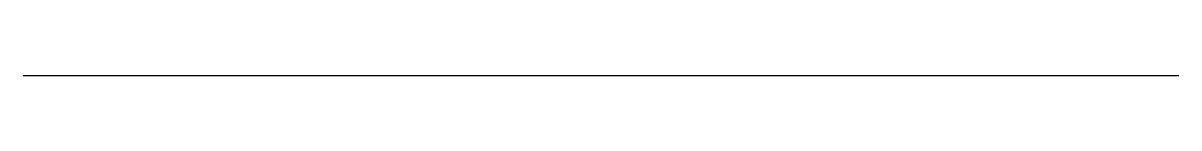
# Model space of a CAD drawing. Header units: metres. Extents: x -52 to -12, y 0 to 0.
import ezdxf

# ---------------------------------------------------------------- set-up
doc = ezdxf.new("R2010")
doc.units = ezdxf.units.M

msp = doc.modelspace()

# ---------------------------------------------------------------- linework, layer by layer
msp.add_line((-52, 0), (-12, 0))

doc.saveas('drawing.dxf')
